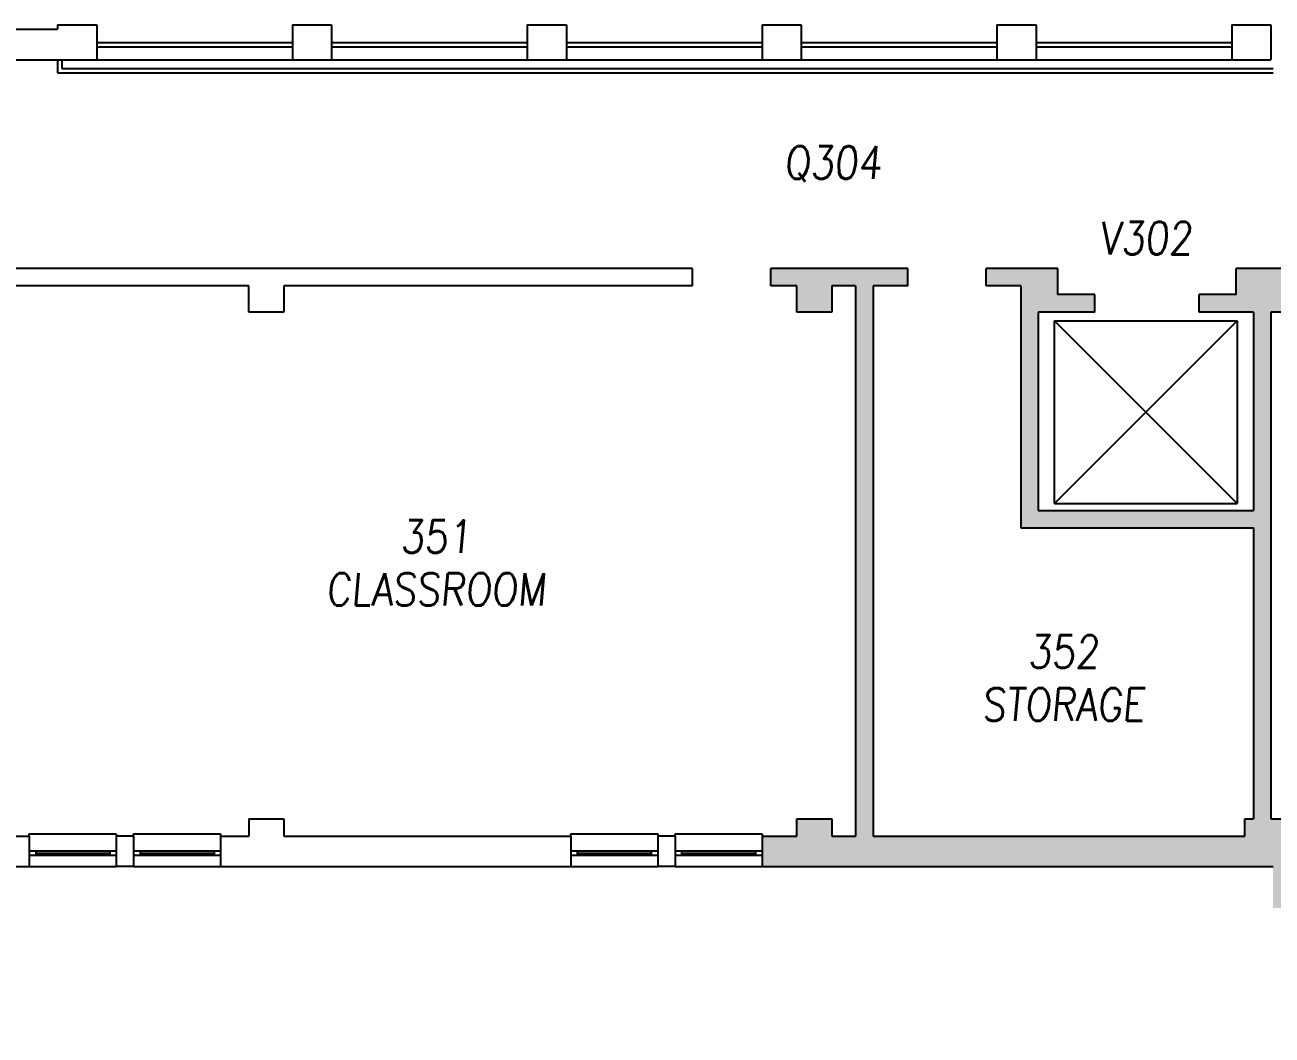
# Model space of a CAD drawing. Extents: x 1017 to 4085, y 665 to 3373.
# Drawn here: x 2627 to 3200, y 2486 to 2951 of the extents above; entities that cross this region are included whole.
import ezdxf
from ezdxf.enums import TextEntityAlignment as Align

# ---------------------------------------------------------------- set-up
doc = ezdxf.new("R2010")
doc.units = 0
doc.header["$MEASUREMENT"] = 0
for name, color, linetype in [('A-BELOW', 111, 'CONTINUOUS'), ('A-FS-ID', 6, 'CONTINUOUS'), ('A-FS-NM', 6, 'CONTINUOUS'), ('A-GLAZ', 191, 'CONTINUOUS'), ('A-STRS', 4, 'CONTINUOUS'), ('A-WL-EX', 171, 'CONTINUOUS'), ('class_FILL', 253, 'CONTINUOUS')]:
    doc.layers.add(name, color=color, linetype=linetype)
doc.styles.get("Standard").update_dxf_attribs({"font": 'ROMANS', "width": 0.85, "oblique": 5, "height": 15})

msp = doc.modelspace()

# ---------------------------------------------------------------- hatches: boundary and pattern name
at = {"layer": 'class_FILL'}
h = msp.add_hatch(color=256, dxfattribs=at)
h.dxf.hatch_style = 1
h.paths.add_polyline_path([(3606.81, 2586.53), (3594.81, 2586.53), (3594.81, 2816.53), (3606.81, 2816.53), (3606.81, 2838.53), (3574.81, 2838.53), (3574.81, 2830.53), (3586.81, 2830.53), (3586.81, 2782.53), (3538.81, 2782.53), (3538.81, 2778.53), (3574.81, 2778.53), (3574.81, 2577.53), (3424.81, 2577.53), (3424.81, 2768.53), (3497.81, 2768.53), (3497.81, 2830.53), (3538.81, 2830.53), (3538.81, 2838.53), (3473.31, 2838.53), (3473.31, 2830.53), (3489.81, 2830.53), (3489.81, 2776.53), (3424.81, 2776.53), (3424.81, 2830.53), (3441.31, 2830.53), (3441.31, 2838.53), (3418.81, 2838.53), (3418.81, 2834.53), (3420.81, 2834.53), (3420.81, 2577.53), (3412.81, 2577.53), (3412.81, 2585.53), (3396.81, 2585.53), (3396.81, 2577.53), (3384.81, 2577.53), (3384.81, 2834.53), (3386.81, 2834.53), (3386.81, 2838.53), (3260.81, 2838.53), (3260.81, 2830.53), (3262.81, 2830.53), (3262.81, 2794.53), (3270.81, 2794.53), (3270.81, 2818.53), (3380.81, 2818.53), (3380.81, 2577.53), (3216.81, 2577.53), (3216.81, 2632.64), (3208.81, 2632.64), (3208.81, 2585.53), (3199.81, 2585.53), (3199.81, 2818.53), (3208.81, 2818.53), (3208.81, 2632.64), (3216.81, 2632.64), (3216.81, 2717.53), (3262.81, 2717.53), (3262.81, 2733.53), (3258.81, 2733.53), (3258.81, 2721.53), (3216.81, 2721.53), (3216.81, 2745.53), (3258.81, 2745.53), (3258.81, 2733.53), (3262.81, 2733.53), (3262.81, 2749.53), (3216.81, 2749.53), (3216.81, 2830.53), (3224.81, 2830.53), (3224.81, 2838.53), (3183.81, 2838.53), (3183.81, 2826.53), (3166.81, 2826.53), (3166.81, 2818.53), (3191.81, 2818.53), (3191.81, 2727.28), (3092.81, 2727.28), (3092.81, 2818.53), (3118.81, 2818.53), (3118.81, 2826.53), (3101.81, 2826.53), (3101.81, 2838.53), (3068.81, 2838.53), (3068.81, 2830.53), (3084.81, 2830.53), (3084.81, 2719.28), (3191.81, 2719.28), (3191.81, 2585.53), (3187.81, 2585.53), (3187.81, 2577.53), (3016.81, 2577.53), (3016.81, 2830.53), (3032.81, 2830.53), (3032.81, 2838.53), (2969.81, 2838.53), (2969.81, 2830.53), (2981.81, 2830.53), (2981.81, 2818.53), (2997.81, 2818.53), (2997.81, 2830.53), (3008.81, 2830.53), (3008.81, 2577.53), (2997.81, 2577.53), (2997.81, 2585.53), (2981.81, 2585.53), (2981.81, 2577.53), (2965.81, 2577.53), (2965.81, 2563.53), (3200.81, 2563.53), (3200.81, 2544.53), (3214.81, 2544.53), (3214.81, 2566.53), (3570.19, 2566.53), (3570.19, 2489.53), (3580.33, 2489.53), (3580.33, 2486.03), (3590.46, 2486.03), (3590.46, 2490.16), (3594.81, 2490.16), (3594.81, 2564.53), (3606.81, 2564.53)])
h.paths.add_polyline_path([(3574.81, 2569.53), (3586.81, 2569.53), (3586.81, 2509.53), (3578.81, 2509.53), (3578.81, 2517.53), (3574.81, 2517.53)], flags=16)
h.paths.add_polyline_path([(3582.81, 2577.53), (3582.81, 2778.53), (3586.81, 2778.53), (3586.81, 2577.53)], flags=16)
h.paths.add_polyline_path([(3368.81, 2826.53), (3270.81, 2826.53), (3270.81, 2830.53), (3368.81, 2830.53)], flags=16)

# ---------------------------------------------------------------- linework, layer by layer
at = {"layer": 'A-BELOW'}
for p, q in [((2641.81, 2934.53), (2641.81, 2928.53)), ((2643.81, 2934.53), (2643.81, 2930.53)), ((2659.81, 2934.53), (2749.81, 2934.53)), ((2767.81, 2934.53), (2857.81, 2934.53)), ((2875.81, 2934.53), (2965.81, 2934.53)), ((2983.81, 2934.53), (3073.81, 2934.53)), ((3091.81, 2934.53), (3181.81, 2934.53)), ((2641.81, 2928.53), (3200.81, 2928.53)), ((2643.81, 2930.53), (3200.81, 2930.53)), ((2628.81, 2578.53), (2668.81, 2578.53)), ((2628.81, 2577.53), (2628.81, 2578.53)), ((2668.81, 2578.53), (2668.81, 2577.53)), ((2676.81, 2578.53), (2716.81, 2578.53)), ((2676.81, 2577.53), (2676.81, 2578.53)), ((2716.81, 2578.53), (2716.81, 2577.53)), ((2877.81, 2578.53), (2917.81, 2578.53)), ((2877.81, 2577.53), (2877.81, 2578.53)), ((2917.81, 2578.53), (2917.81, 2577.53)), ((2925.81, 2578.53), (2965.81, 2578.53)), ((2925.81, 2577.53), (2925.81, 2578.53)), ((2965.81, 2578.53), (2965.81, 2577.53)), ((2628.81, 2563.53), (2668.81, 2563.53)), ((2676.81, 2563.53), (2716.81, 2563.53)), ((2877.81, 2563.53), (2917.81, 2563.53)), ((2925.81, 2563.53), (2965.81, 2563.53))]:
    msp.add_line(p, q, dxfattribs=at)
at = {"layer": 'A-GLAZ'}
for p, q in [((2659.81, 2942.53), (2749.81, 2942.53)), ((2767.81, 2942.53), (2857.81, 2942.53)), ((2875.81, 2942.53), (2965.81, 2942.53)), ((2983.81, 2942.53), (3073.81, 2942.53)), ((3091.81, 2942.53), (3181.81, 2942.53)), ((2659.81, 2940.53), (2749.81, 2940.53)), ((2767.81, 2940.53), (2857.81, 2940.53)), ((2875.81, 2940.53), (2965.81, 2940.53)), ((2983.81, 2940.53), (3073.81, 2940.53)), ((3091.81, 2940.53), (3181.81, 2940.53)), ((2668.81, 2570.53), (2628.81, 2570.53)), ((2631.81, 2570.53), (2631.81, 2568.53)), ((2665.81, 2569.53), (2631.81, 2569.53)), ((2665.81, 2569.28), (2631.81, 2569.28)), ((2665.81, 2570.53), (2665.81, 2568.53)), ((2716.81, 2570.53), (2676.81, 2570.53)), ((2679.81, 2570.53), (2679.81, 2568.53)), ((2713.81, 2569.53), (2679.81, 2569.53)), ((2713.81, 2569.28), (2679.81, 2569.28)), ((2713.81, 2570.53), (2713.81, 2568.53)), ((2917.81, 2570.53), (2877.81, 2570.53)), ((2880.81, 2570.53), (2880.81, 2568.53)), ((2914.81, 2569.53), (2880.81, 2569.53)), ((2914.81, 2569.28), (2880.81, 2569.28)), ((2914.81, 2570.53), (2914.81, 2568.53)), ((2965.81, 2570.53), (2925.81, 2570.53)), ((2928.81, 2570.53), (2928.81, 2568.53)), ((2962.81, 2569.53), (2928.81, 2569.53)), ((2962.81, 2569.28), (2928.81, 2569.28)), ((2962.81, 2570.53), (2962.81, 2568.53)), ((2668.81, 2568.53), (2628.81, 2568.53)), ((2665.81, 2568.78), (2631.81, 2568.78)), ((2716.81, 2568.53), (2676.81, 2568.53)), ((2713.81, 2568.78), (2679.81, 2568.78)), ((2917.81, 2568.53), (2877.81, 2568.53)), ((2914.81, 2568.78), (2880.81, 2568.78)), ((2965.81, 2568.53), (2925.81, 2568.53)), ((2962.81, 2568.78), (2928.81, 2568.78))]:
    msp.add_line(p, q, dxfattribs=at)
at = {"layer": 'A-STRS'}
for p, q in [((3100.31, 2814.53), (3184.31, 2730.53)), ((3184.31, 2814.53), (3100.31, 2730.53)), ((3100.31, 2730.53), (3100.31, 2814.53)), ((3100.31, 2814.53), (3184.31, 2814.53)), ((3184.31, 2814.53), (3184.31, 2730.53)), ((3100.31, 2730.53), (3184.31, 2730.53))]:
    msp.add_line(p, q, dxfattribs=at)
at = {"layer": 'A-WL-EX'}
for p, q in [((2600.81, 2948.53), (2641.81, 2948.53)), ((2641.81, 2950.53), (2641.81, 2948.53)), ((2641.81, 2950.53), (2659.81, 2950.53)), ((2659.81, 2950.53), (2659.81, 2934.53)), ((2749.81, 2950.53), (2749.81, 2934.53)), ((2749.81, 2950.53), (2767.81, 2950.53)), ((2767.81, 2950.53), (2767.81, 2934.53)), ((2857.81, 2950.53), (2857.81, 2934.53)), ((2857.81, 2950.53), (2875.81, 2950.53)), ((2875.81, 2950.53), (2875.81, 2934.53)), ((2965.81, 2950.53), (2965.81, 2934.53)), ((2965.81, 2950.53), (2983.81, 2950.53)), ((2983.81, 2950.53), (2983.81, 2934.53)), ((3073.81, 2950.53), (3073.81, 2934.53)), ((3073.81, 2950.53), (3091.81, 2950.53)), ((3091.81, 2950.53), (3091.81, 2934.53)), ((3181.81, 2950.53), (3199.81, 2950.53)), ((3181.81, 2950.53), (3181.81, 2934.53)), ((3199.81, 2950.53), (3199.81, 2934.53)), ((2389.81, 2934.53), (2659.81, 2934.53)), ((2749.81, 2934.53), (2767.81, 2934.53)), ((2857.81, 2934.53), (2875.81, 2934.53)), ((2965.81, 2934.53), (2983.81, 2934.53)), ((3073.81, 2934.53), (3091.81, 2934.53)), ((3181.81, 2934.53), (3199.81, 2934.53)), ((2933.81, 2838.53), (2389.81, 2838.53)), ((2933.81, 2830.53), (2933.81, 2838.53)), ((2969.81, 2830.53), (2969.81, 2838.53)), ((3032.81, 2838.53), (2969.81, 2838.53)), ((3032.81, 2830.53), (3032.81, 2838.53)), ((3068.81, 2830.53), (3068.81, 2838.53)), ((3101.81, 2838.53), (3068.81, 2838.53)), ((3101.81, 2826.53), (3101.81, 2838.53)), ((3183.81, 2826.53), (3183.81, 2838.53)), ((3224.81, 2838.53), (3183.81, 2838.53)), ((2729.81, 2830.53), (2616.44, 2830.53)), ((2729.81, 2818.53), (2729.81, 2830.53)), ((2745.81, 2830.53), (2745.81, 2818.53)), ((2933.81, 2830.53), (2745.81, 2830.53)), ((2981.81, 2830.53), (2969.81, 2830.53)), ((2981.81, 2818.53), (2981.81, 2830.53)), ((2997.81, 2830.53), (2997.81, 2818.53)), ((3008.81, 2830.53), (2997.81, 2830.53)), ((3008.81, 2830.53), (3008.81, 2577.53)), ((3032.81, 2830.53), (3016.81, 2830.53)), ((3016.81, 2830.53), (3016.81, 2577.53)), ((3084.81, 2830.53), (3068.81, 2830.53)), ((3084.81, 2830.53), (3084.81, 2719.28)), ((3118.81, 2826.53), (3101.81, 2826.53)), ((3118.81, 2818.53), (3118.81, 2826.53)), ((3183.81, 2826.53), (3166.81, 2826.53)), ((3166.81, 2818.53), (3166.81, 2826.53)), ((2745.81, 2818.53), (2729.81, 2818.53)), ((2997.81, 2818.53), (2981.81, 2818.53)), ((3118.81, 2818.53), (3092.81, 2818.53)), ((3092.81, 2818.53), (3092.81, 2727.28)), ((3191.81, 2818.53), (3166.81, 2818.53)), ((3191.81, 2818.53), (3191.81, 2727.28)), ((3208.81, 2818.53), (3199.81, 2818.53)), ((3199.81, 2818.53), (3199.81, 2585.53)), ((3092.81, 2727.28), (3191.81, 2727.28)), ((3084.81, 2719.28), (3191.81, 2719.28)), ((3191.81, 2719.28), (3191.81, 2585.53)), ((2729.81, 2585.53), (2745.81, 2585.53)), ((2729.81, 2585.53), (2729.81, 2577.53)), ((2745.81, 2585.53), (2745.81, 2577.53)), ((2981.81, 2585.53), (2997.81, 2585.53)), ((2981.81, 2577.53), (2981.81, 2585.53)), ((2997.81, 2585.53), (2997.81, 2577.53)), ((3187.81, 2577.53), (3187.81, 2585.53)), ((3187.81, 2585.53), (3191.81, 2585.53)), ((3199.81, 2585.53), (3208.81, 2585.53)), ((2616.44, 2577.53), (2628.81, 2577.53)), ((2628.81, 2577.53), (2628.81, 2563.53)), ((2676.81, 2577.53), (2668.81, 2577.53)), ((2668.81, 2577.53), (2668.81, 2563.53)), ((2676.81, 2577.53), (2676.81, 2563.53)), ((2716.81, 2577.53), (2716.81, 2563.53)), ((2716.81, 2577.53), (2729.81, 2577.53)), ((2745.81, 2577.53), (2877.81, 2577.53)), ((2877.81, 2577.53), (2877.81, 2563.53)), ((2917.81, 2577.53), (2917.81, 2563.53)), ((2925.81, 2577.53), (2917.81, 2577.53)), ((2925.81, 2577.53), (2925.81, 2563.53)), ((2965.81, 2577.53), (2981.81, 2577.53)), ((2965.81, 2577.53), (2965.81, 2563.53)), ((2997.81, 2577.53), (3008.81, 2577.53)), ((3016.81, 2577.53), (3187.81, 2577.53)), ((2600.81, 2563.53), (2628.81, 2563.53)), ((2676.81, 2563.53), (2668.81, 2563.53)), ((2716.81, 2563.53), (2877.81, 2563.53)), ((2925.81, 2563.53), (2917.81, 2563.53)), ((2965.81, 2563.53), (3200.81, 2563.53))]:
    msp.add_line(p, q, dxfattribs=at)

# ---------------------------------------------------------------- texts
at = {"layer": 'A-FS-ID', "oblique": 5, "width": 0.85}
for s, p in [('Q304', (2998.31, 2886.53)), ('V302', (3142.31, 2852.53)), ('351', (2815.81, 2715.28)), ('352', (3104.31, 2662.36))]:
    msp.add_text(s, height=15, dxfattribs=at).set_placement(p, align=Align.MIDDLE)
at = {"layer": 'A-FS-NM', "oblique": 5, "width": 0.85}
for s, p in [('CLASSROOM', (2815.81, 2691)), ('STORAGE', (3104.31, 2638.07))]:
    msp.add_text(s, height=15, dxfattribs=at).set_placement(p, align=Align.MIDDLE)

doc.saveas('drawing.dxf')
